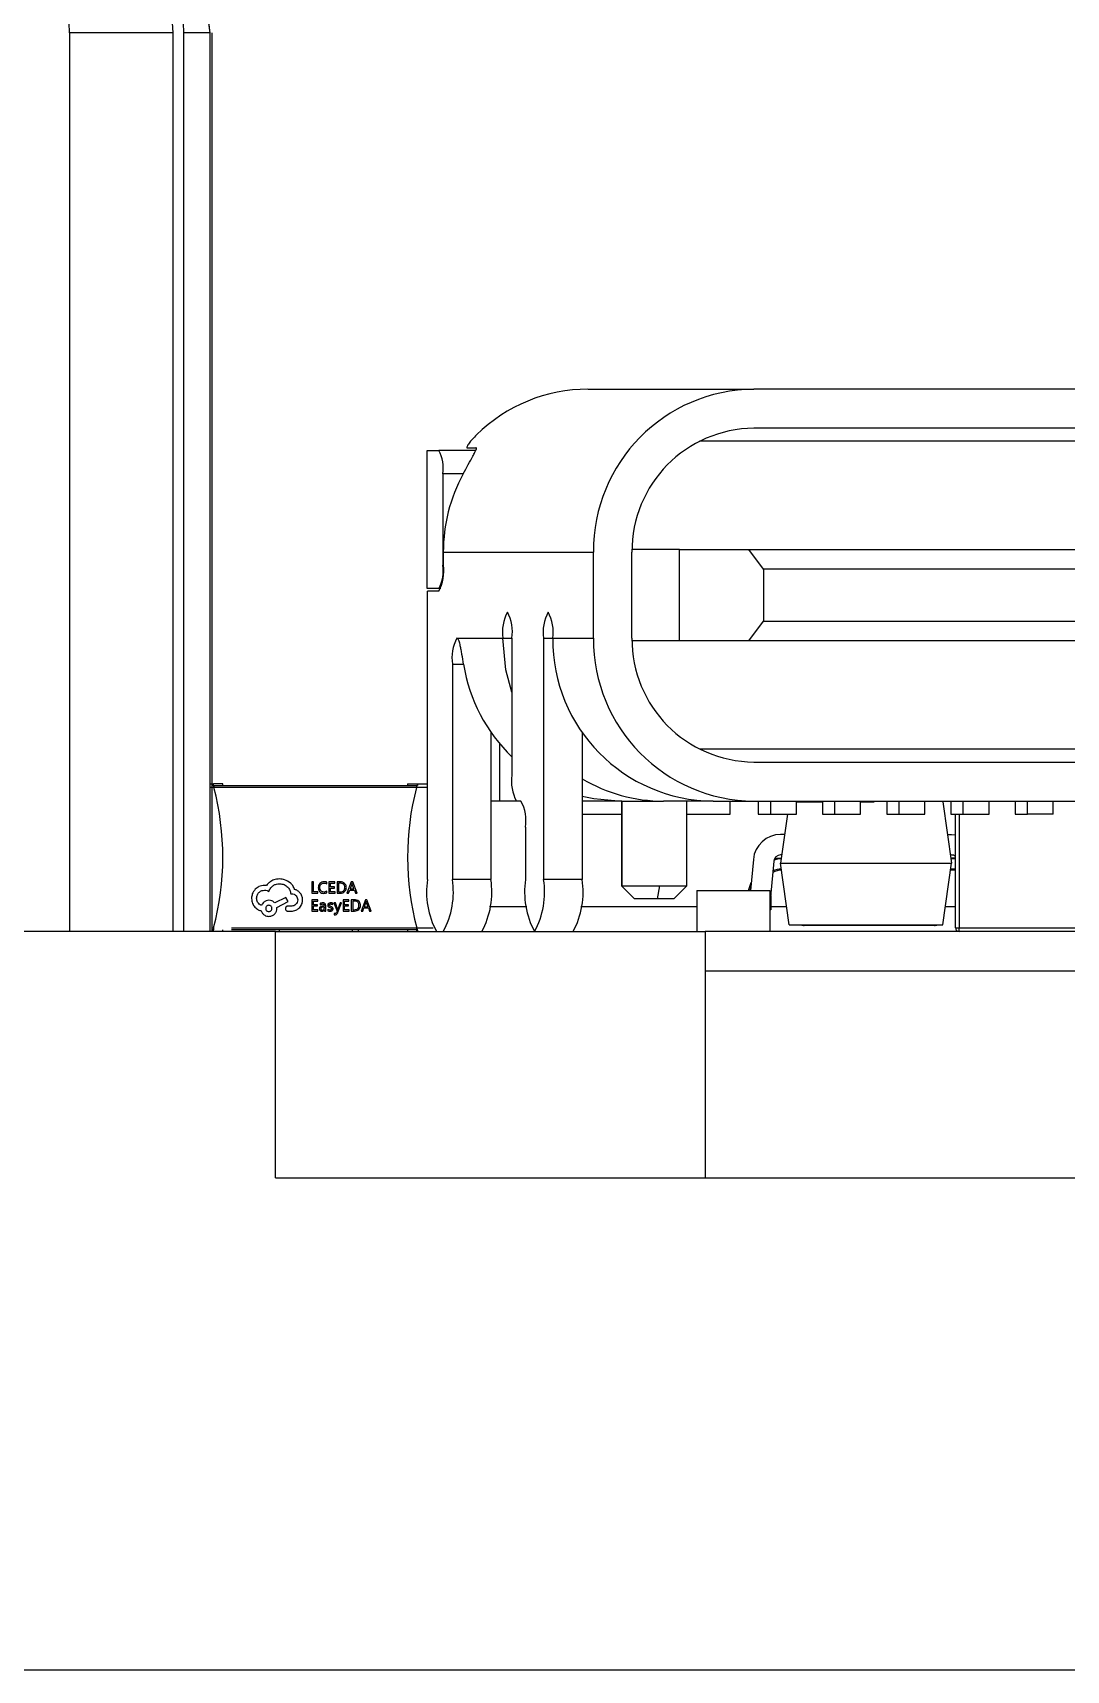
# Model space of a CAD drawing. Header units: millimetres. Extents: x 1258 to 2922, y -135 to 1239.
# Drawn here: x 1958 to 1962.2, y 694.91 to 701.56 of the extents above; entities that cross this region are included whole.
import ezdxf

# ---------------------------------------------------------------- set-up
doc = ezdxf.new("R2010")
doc.units = ezdxf.units.MM
doc.header["$LTSCALE"] = 6

msp = doc.modelspace()

# ---------------------------------------------------------------- linework, layer by layer
at = {"color": 7, "linetype": 'Continuous', "lineweight": 25}
for p, q in [((1958.1491, 701.5573), (1958.1491, 697.9073)), ((1958.5696, 701.5573), (1958.1491, 701.5573)), ((1958.5696, 697.9073), (1958.5696, 701.5573)), ((1958.6132, 697.9073), (1958.6132, 701.5573)), ((1958.72, 701.5573), (1958.6132, 701.5573)), ((1958.72, 697.9073), (1958.72, 701.5573)), ((1958.72, 697.9073), (1958.72, 701.5573)), ((1958.7279, 697.9073), (1958.7279, 701.5573)), ((1960.2544, 700.11), (1960.9283, 700.11)), ((1964.2864, 700.11), (1960.9283, 700.11)), ((1964.2864, 699.9511), (1960.9283, 699.9511)), ((1959.6007, 699.2999), (1959.6007, 699.8611)), ((1959.6007, 699.8611), (1959.6485, 699.8611)), ((1959.7986, 699.8611), (1959.6485, 699.8611)), ((1959.7627, 699.8717), (1959.7995, 699.8717)), ((1963.8423, 699.8982), (1960.7071, 699.8982)), ((1959.6651, 699.7658), (1959.6651, 699.3952)), ((1959.6669, 699.4481), (1960.2765, 699.4481)), ((1959.6669, 699.4481), (1959.6669, 699.3952)), ((1960.2765, 699.0987), (1960.2765, 699.4481)), ((1960.4329, 699.0987), (1960.4329, 699.4481)), ((1960.6264, 699.4587), (1960.4331, 699.4587)), ((1960.6264, 699.0881), (1960.6264, 699.4587)), ((1960.6264, 699.4587), (1960.9078, 699.4587)), ((1960.9667, 699.3793), (1960.9078, 699.4587)), ((1960.9078, 699.4587), (1964.1267, 699.4587)), ((1960.9667, 699.3793), (1960.9667, 699.1675)), ((1964.0954, 699.3793), (1960.9667, 699.3793)), ((1959.6485, 699.2999), (1959.6007, 699.2999)), ((1959.6026, 698.1191), (1959.6026, 699.2893)), ((1959.6485, 699.2893), (1959.6026, 699.2893)), ((1959.6565, 699.2999), (1959.6485, 699.2999)), ((1960.9078, 699.0881), (1960.9667, 699.1675)), ((1960.9667, 699.1675), (1964.0954, 699.1675)), ((1959.7221, 699.0987), (1959.9087, 699.0987)), ((1959.9455, 699.0987), (1959.9455, 698.5427)), ((1960.0742, 699.0987), (1960.0742, 698.1191)), ((1960.111, 699.0987), (1960.2765, 699.0987)), ((1960.6264, 699.0881), (1960.4331, 699.0881)), ((1960.9078, 699.0881), (1960.6264, 699.0881)), ((1964.1267, 699.0881), (1960.9078, 699.0881)), ((1959.7037, 698.9928), (1959.7037, 698.1191)), ((1959.8601, 698.7165), (1959.8601, 698.1191)), ((1960.2307, 698.7165), (1960.2307, 698.1191)), ((1959.8969, 698.4368), (1959.8969, 698.6685)), ((1960.7071, 698.6486), (1963.8423, 698.6486)), ((1960.9283, 698.5956), (1964.2864, 698.5956)), ((1958.72, 698.5073), (1958.7343, 698.5073)), ((1958.7334, 698.4998), (1958.7308, 698.4998)), ((1958.732, 698.5053), (1958.7323, 698.5053)), ((1958.7323, 698.5041), (1958.7323, 698.5053)), ((1958.7715, 698.5073), (1958.7343, 698.5073)), ((1958.7343, 698.4998), (1959.5588, 698.4998)), ((1959.5577, 698.4923), (1958.7354, 698.4923)), ((1958.7715, 698.4998), (1958.7715, 698.5073)), ((1959.5215, 698.5073), (1959.5215, 698.4998)), ((1959.5215, 698.5073), (1959.5588, 698.5073)), ((1959.5588, 698.5073), (1959.6026, 698.5073)), ((1959.5623, 698.4998), (1959.5597, 698.4998)), ((1959.5608, 698.5053), (1959.5611, 698.5053)), ((1959.5608, 698.5041), (1959.5608, 698.5053)), ((1959.8969, 698.4368), (1959.8601, 698.4368)), ((1959.9639, 698.4368), (1959.8969, 698.4368)), ((1959.9823, 698.4368), (1959.9639, 698.4368)), ((1960.3923, 698.4368), (1960.2307, 698.4368)), ((1960.2307, 698.3838), (1960.3906, 698.3838)), ((1960.3906, 698.4368), (1960.3906, 698.0926)), ((1960.3923, 698.4368), (1960.5605, 698.4368)), ((1960.3926, 698.0926), (1960.3926, 698.4368)), ((1960.7628, 698.4368), (1960.5605, 698.4368)), ((1960.6554, 698.0926), (1960.6554, 698.4368)), ((1960.6554, 698.3838), (1960.8321, 698.3838)), ((1960.7628, 698.4368), (1960.9283, 698.4368)), ((1960.8321, 698.3838), (1960.8321, 698.4368)), ((1960.9283, 698.4368), (1964.2864, 698.4368)), ((1960.9458, 698.4368), (1960.9458, 698.3838)), ((1960.9458, 698.3838), (1960.9963, 698.3838)), ((1960.9963, 698.3838), (1960.9963, 698.4368)), ((1960.9963, 698.3838), (1961.1006, 698.3838)), ((1961.0644, 698.3838), (1961.0365, 698.1848)), ((1961.1006, 698.3838), (1961.1006, 698.4368)), ((1961.1006, 698.4346), (1961.2065, 698.4346)), ((1961.1693, 698.4352), (1961.1693, 698.4346)), ((1961.1787, 698.4352), (1961.1787, 698.4346)), ((1961.1888, 698.4352), (1961.1888, 698.4346)), ((1961.2003, 698.4352), (1961.2003, 698.4346)), ((1961.2065, 698.4368), (1961.2065, 698.3838)), ((1961.2065, 698.3838), (1961.257, 698.3838)), ((1961.257, 698.3838), (1961.257, 698.4368)), ((1961.257, 698.3838), (1961.3613, 698.3838)), ((1961.3613, 698.3838), (1961.3613, 698.4368)), ((1961.3613, 698.4346), (1961.4164, 698.4346)), ((1961.4672, 698.4368), (1961.4672, 698.3838)), ((1961.4672, 698.3838), (1961.5178, 698.3838)), ((1961.5178, 698.3838), (1961.5178, 698.4368)), ((1961.5178, 698.3838), (1961.6221, 698.3838)), ((1961.6221, 698.3838), (1961.6221, 698.4368)), ((1961.6952, 698.4346), (1961.7303, 698.1848)), ((1961.7279, 698.4368), (1961.7279, 698.3838)), ((1961.7279, 698.3838), (1961.7785, 698.3838)), ((1961.7466, 697.9223), (1961.7466, 698.3838)), ((1961.7785, 698.3838), (1961.7785, 698.4368)), ((1961.7785, 698.3838), (1961.8828, 698.3838)), ((1961.8828, 698.3838), (1961.8828, 698.4368)), ((1961.9886, 698.4368), (1961.9886, 698.3838)), ((1961.9886, 698.3838), (1962.0392, 698.3838)), ((1962.0392, 698.3838), (1962.0392, 698.4368)), ((1962.1435, 698.3838), (1962.0392, 698.3838)), ((1962.1435, 698.3838), (1962.1435, 698.4368)), ((1960.0007, 698.3309), (1960.0007, 698.1191)), ((1961.0529, 698.3014), (1961.0364, 698.3014)), ((1961.7139, 698.3014), (1961.7304, 698.3014)), ((1961.7304, 698.3014), (1961.7466, 698.3002)), ((1960.9258, 698.2001), (1960.9147, 698.074)), ((1961.0087, 698.1928), (1960.9961, 698.0487)), ((1961.0411, 698.2181), (1961.0364, 698.2181)), ((1961.0716, 697.9351), (1961.0365, 698.1848)), ((1961.0365, 698.1848), (1961.7303, 698.1848)), ((1961.6952, 697.9351), (1961.7303, 698.1848)), ((1961.7256, 698.2181), (1961.7304, 698.2181)), ((1961.7272, 698.2069), (1961.7466, 698.2069)), ((1959.8601, 698.1191), (1959.7037, 698.1191)), ((1960.2307, 698.1191), (1960.0742, 698.1191)), ((1961.7466, 698.1569), (1961.7264, 698.1569)), ((1959.0475, 698.0609), (1959.0501, 698.0609)), ((1959.1332, 698.1088), (1959.1332, 698.0631)), ((1959.1391, 698.1088), (1959.1332, 698.1088)), ((1959.1332, 698.0631), (1959.1573, 698.0631)), ((1959.1391, 698.0683), (1959.1391, 698.1088)), ((1959.1573, 698.0683), (1959.1391, 698.0683)), ((1959.1573, 698.0631), (1959.1573, 698.0683)), ((1959.1934, 698.1016), (1959.1934, 698.1077)), ((1959.1934, 698.065), (1959.1934, 698.0706)), ((1959.2026, 698.1088), (1959.2026, 698.0631)), ((1959.2262, 698.1088), (1959.2026, 698.1088)), ((1959.2026, 698.0631), (1959.2272, 698.0631)), ((1959.2085, 698.1036), (1959.2262, 698.1036)), ((1959.2085, 698.0889), (1959.2085, 698.1036)), ((1959.2249, 698.0889), (1959.2085, 698.0889)), ((1959.2085, 698.0683), (1959.2085, 698.0837)), ((1959.2085, 698.0837), (1959.2249, 698.0837)), ((1959.2272, 698.0683), (1959.2085, 698.0683)), ((1959.2249, 698.0837), (1959.2249, 698.0889)), ((1959.2262, 698.1036), (1959.2262, 698.1088)), ((1959.2272, 698.0631), (1959.2272, 698.0683)), ((1959.2489, 698.1088), (1959.2358, 698.1088)), ((1959.2358, 698.1088), (1959.2358, 698.0631)), ((1959.2358, 698.0631), (1959.2484, 698.0631)), ((1959.2417, 698.1036), (1959.2417, 698.0683)), ((1959.2487, 698.1036), (1959.2417, 698.1036)), ((1959.2417, 698.0683), (1959.2484, 698.0683)), ((1959.2931, 698.1088), (1959.2756, 698.0631)), ((1959.2756, 698.0631), (1959.2822, 698.0631)), ((1959.2822, 698.0631), (1959.2866, 698.0756)), ((1959.2866, 698.0756), (1959.3056, 698.0756)), ((1959.2953, 698.0998), (1959.2884, 698.0808)), ((1959.2884, 698.0808), (1959.3038, 698.0808)), ((1959.2994, 698.1088), (1959.2931, 698.1088)), ((1959.2962, 698.103), (1959.296, 698.103)), ((1959.3038, 698.0808), (1959.2969, 698.0998)), ((1959.3168, 698.0631), (1959.2994, 698.1088)), ((1959.3056, 698.0756), (1959.3103, 698.0631)), ((1959.3103, 698.0631), (1959.3168, 698.0631)), ((1960.3906, 698.0926), (1960.4436, 698.0397)), ((1960.3906, 698.0926), (1960.3926, 698.0926)), ((1960.3926, 698.0926), (1960.546, 698.0926)), ((1960.5368, 698.0397), (1960.546, 698.0926)), ((1960.546, 698.0926), (1960.6554, 698.0926)), ((1960.6024, 698.0397), (1960.6554, 698.0926)), ((1960.6966, 698.074), (1960.6966, 697.9073)), ((1960.6966, 698.074), (1960.9928, 698.074)), ((1960.9057, 698.074), (1960.9176, 698.1068)), ((1960.9928, 698.074), (1960.9928, 697.9073)), ((1960.9966, 698.0534), (1960.9928, 698.0534)), ((1959.0267, 698.046), (1958.9831, 698.0232)), ((1958.9912, 698.0046), (1959.0368, 698.0287)), ((1958.9912, 698.0014), (1958.9912, 698.0046)), ((1959.0368, 698.0287), (1959.0267, 698.046)), ((1959.0348, 697.9903), (1959.054, 697.9903)), ((1959.0521, 698.0102), (1959.0374, 698.0102)), ((1959.1332, 698.0362), (1959.1332, 697.9905)), ((1959.1567, 698.0362), (1959.1332, 698.0362)), ((1959.1332, 697.9905), (1959.1578, 697.9905)), ((1959.1391, 698.031), (1959.1567, 698.031)), ((1959.1391, 698.0163), (1959.1391, 698.031)), ((1959.1554, 698.0163), (1959.1391, 698.0163)), ((1959.1391, 698.0111), (1959.1554, 698.0111)), ((1959.1391, 697.9957), (1959.1391, 698.0111)), ((1959.1578, 697.9957), (1959.1391, 697.9957)), ((1959.1554, 698.0111), (1959.1554, 698.0163)), ((1959.1567, 698.031), (1959.1567, 698.0362)), ((1959.1578, 697.9905), (1959.1578, 697.9957)), ((1959.1664, 698.0209), (1959.1664, 698.0153)), ((1959.1838, 698.0113), (1959.1741, 698.0099)), ((1959.1838, 698.0069), (1959.1761, 698.0059)), ((1959.1836, 697.9955), (1959.1838, 697.9955)), ((1959.1838, 698.0038), (1959.1838, 698.0069)), ((1959.1838, 697.9955), (1959.1838, 697.9905)), ((1959.1838, 697.9905), (1959.1895, 697.9905)), ((1959.1895, 697.9905), (1959.1895, 698.0115)), ((1959.1973, 697.9976), (1959.1973, 697.9916)), ((1959.2178, 698.0169), (1959.2178, 698.0225)), ((1959.2223, 698.0232), (1959.2352, 697.9906)), ((1959.2287, 698.0232), (1959.2223, 698.0232)), ((1959.2373, 697.9986), (1959.2287, 698.0232)), ((1959.2352, 697.9906), (1959.2326, 697.9846)), ((1959.238, 697.9959), (1959.2373, 697.9986)), ((1959.2381, 697.9959), (1959.238, 697.9959)), ((1959.2478, 698.0232), (1959.2388, 697.9986)), ((1959.2389, 697.9856), (1959.2537, 698.0232)), ((1959.2537, 698.0232), (1959.2478, 698.0232)), ((1959.2599, 698.0362), (1959.2599, 697.9905)), ((1959.2835, 698.0362), (1959.2599, 698.0362)), ((1959.2599, 697.9905), (1959.2845, 697.9905)), ((1959.2658, 698.031), (1959.2835, 698.031)), ((1959.2658, 698.0163), (1959.2658, 698.031)), ((1959.2822, 698.0163), (1959.2658, 698.0163)), ((1959.2658, 697.9957), (1959.2658, 698.0111)), ((1959.2658, 698.0111), (1959.2822, 698.0111)), ((1959.2845, 697.9957), (1959.2658, 697.9957)), ((1959.2822, 698.0111), (1959.2822, 698.0163)), ((1959.2835, 698.031), (1959.2835, 698.0362)), ((1959.2845, 697.9905), (1959.2845, 697.9957)), ((1959.2931, 698.0362), (1959.2931, 697.9905)), ((1959.3062, 698.0362), (1959.2931, 698.0362)), ((1959.2931, 697.9905), (1959.3057, 697.9905)), ((1959.306, 698.031), (1959.299, 698.031)), ((1959.299, 698.031), (1959.299, 697.9957)), ((1959.299, 697.9957), (1959.3057, 697.9957)), ((1959.3504, 698.0362), (1959.3329, 697.9905)), ((1959.3329, 697.9905), (1959.3395, 697.9905)), ((1959.3395, 697.9905), (1959.3439, 698.003)), ((1959.3439, 698.003), (1959.3629, 698.003)), ((1959.3526, 698.0272), (1959.3457, 698.0082)), ((1959.3457, 698.0082), (1959.3611, 698.0082)), ((1959.3567, 698.0362), (1959.3504, 698.0362)), ((1959.3535, 698.0304), (1959.3533, 698.0304)), ((1959.3611, 698.0082), (1959.3542, 698.0272)), ((1959.3741, 697.9905), (1959.3567, 698.0362)), ((1959.3629, 698.003), (1959.3676, 697.9905)), ((1959.3676, 697.9905), (1959.3741, 697.9905)), ((1960.0062, 698.0073), (1959.8546, 698.0073)), ((1960.6966, 698.0073), (1960.2251, 698.0073)), ((1960.5368, 698.0397), (1960.4436, 698.0397)), ((1960.6024, 698.0397), (1960.5368, 698.0397)), ((1960.9966, 698.0485), (1960.9928, 698.0485)), ((1960.9966, 698.0433), (1960.9928, 698.0433)), ((1960.9966, 698.0373), (1960.9928, 698.0373)), ((1960.9966, 698.023), (1960.9928, 698.023)), ((1960.9966, 698.0094), (1960.9928, 698.0094)), ((1960.9966, 698.0034), (1960.9928, 698.0034)), ((1960.9966, 697.9949), (1960.9928, 697.9949)), ((1961.0614, 698.0073), (1960.9966, 698.0073)), ((1961.7466, 698.0073), (1961.7053, 698.0073)), ((1958.7334, 697.9093), (1958.7334, 697.9191)), ((1959.2235, 697.9807), (1959.2235, 697.9756)), ((1959.5597, 697.9093), (1959.5597, 697.9191)), ((1961.0716, 697.9351), (1961.6952, 697.9351)), ((1961.6611, 697.9319), (1961.132, 697.9319)), ((1961.7466, 697.9223), (1961.7616, 697.9223)), ((1961.7616, 697.9073), (1961.7616, 697.9223)), ((1961.7616, 697.9223), (1962.3316, 697.9223)), ((1958.9856, 697.9073), (1938.4108, 697.9073)), ((1958.7334, 697.9093), (1958.7308, 697.9093)), ((1958.7715, 697.9073), (1958.7715, 697.9148)), ((1959.5577, 697.9148), (1958.8071, 697.9148)), ((1958.9856, 696.9073), (1958.9856, 697.9073)), ((1958.9856, 697.9073), (1960.7308, 697.9073)), ((1959.0003, 697.9148), (1959.0003, 697.9073)), ((1959.2965, 697.9148), (1959.2965, 697.9073)), ((1959.3215, 697.9148), (1959.3215, 697.9073)), ((1959.5215, 697.9148), (1959.5215, 697.9073)), ((1959.5623, 697.9093), (1959.5597, 697.9093)), ((1959.5608, 697.9148), (1959.5611, 697.9148)), ((1965.7497, 697.9073), (1960.7308, 697.9073)), ((1960.7308, 697.9073), (1960.7308, 696.9073)), ((1965.7497, 697.746), (1960.7308, 697.746)), ((1958.9856, 696.9073), (1970.8906, 696.9073)), ((1976.8813, 694.9073), (1938.4108, 694.9073))]:
    msp.add_line(p, q, dxfattribs=at)
at = {"color": 8, "linetype": 'Continuous', "lineweight": 25}
for p, q in [((1959.7469, 699.7658), (1959.6651, 699.7658)), ((1959.6669, 699.3952), (1959.6651, 699.3952)), ((1959.9087, 699.0987), (1959.9455, 699.0987)), ((1960.0742, 699.0987), (1960.111, 699.0987)), ((1959.7037, 698.9928), (1959.7489, 698.9928)), ((1958.7354, 698.4923), (1958.72, 698.4923)), ((1959.6026, 698.4923), (1959.5577, 698.4923)), ((1961.7616, 698.3838), (1961.7616, 697.9223)), ((1961.7466, 698.2019), (1961.7279, 698.2019)), ((1961.7271, 698.1619), (1961.7466, 698.1619)), ((1960.9159, 698.0876), (1960.911, 698.074)), ((1958.8062, 697.9223), (1959.5588, 697.9223)), ((1959.5588, 697.9223), (1959.6257, 697.9223)), ((1961.132, 697.9319), (1961.132, 697.9351)), ((1961.6611, 697.9351), (1961.6611, 697.9319))]:
    msp.add_line(p, q, dxfattribs=at)
at = {"color": 7, "linetype": 'Continuous', "lineweight": 25, "flags": 128}
for points in [[(1959.9455, 698.8795), (1959.9213, 698.9695), (1959.9087, 699.0987)], [(1960.2307, 698.4575), (1960.278, 698.447), (1960.3923, 698.4368)], [(1961.0118, 698.2033), (1961.0226, 698.2055), (1961.0416, 698.2069)]]:
    msp.add_lwpolyline(points, dxfattribs=at)
at = {"color": 8, "linetype": 'Continuous', "lineweight": 25, "flags": 128}
msp.add_lwpolyline([(1961.0389, 698.2019), (1961.0233, 698.2005), (1961.0096, 698.1976)], dxfattribs=at)
at = {"color": 7, "linetype": 'Continuous', "lineweight": 25}
for centre, radius, start, end in [((1957.7498, 701.5581), 0.3992, 359.89099, 89.89057), ((1958.1704, 701.5581), 0.3992, 359.89099, 89.89057), ((1958.214, 701.5581), 0.3992, 359.89099, 89.89057), ((1960.2552, 699.4633), 0.6467, 90.07261, 134.48497), ((1960.9334, 699.4531), 0.6569, 90.44191, 180.43519), ((1960.9322, 699.4519), 0.4992, 90.44191, 180.43519), ((1959.5155, 699.7889), 0.1514, 351.22054, 28.48161), ((1960.3368, 699.4483), 0.6699, 151.71248, 180.02033), ((1959.5155, 699.3721), 0.1514, 331.51839, 8.77946), ((1959.5007, 699.3695), 0.1682, 331.51839, 8.77946), ((1960.075, 699.1243), 0.1682, 151.51839, 188.77946), ((1959.7793, 699.1243), 0.1682, 351.22054, 28.48161), ((1960.2405, 699.1243), 0.1682, 151.51839, 188.77946), ((1959.9448, 699.1243), 0.1682, 351.22054, 28.48161), ((1959.8699, 699.0184), 0.1682, 151.51839, 188.77946), ((1960.7679, 699.0937), 0.6569, 179.56481, 269.55809), ((1960.9334, 699.0937), 0.6569, 179.56481, 269.55809), ((1960.9322, 699.0949), 0.4992, 179.56481, 269.55809), ((1960.4055, 699.0967), 0.6648, 188.99654, 226.2172), ((1960.1118, 698.517), 0.1682, 171.22054, 208.48161), ((1960.5609, 699.0812), 0.6444, 239.17824, 269.97124), ((1957.6465, 698.2095), 1.125, 345.21209, 14.56185), ((1960.6466, 698.2095), 1.125, 165.43815, 194.78791), ((1959.8344, 698.3566), 0.1682, 351.22054, 28.48161), ((1961.0364, 698.1904), 0.111, 90, 175), ((1961.0364, 698.1904), 0.0278, 90, 175), ((1961.7304, 698.1904), 0.0278, 54.38362, 90), ((1959.9351, 698.0677), 0.3364, 171.22054, 208.48161), ((1959.3712, 698.0677), 0.3364, 331.51839, 8.77946), ((1959.5276, 698.0677), 0.3364, 331.51839, 8.77946), ((1960.3332, 698.0677), 0.3364, 171.22054, 208.48161), ((1959.7417, 698.0677), 0.3364, 331.51839, 8.77946), ((1959.8982, 698.0677), 0.3364, 331.51839, 8.77946), ((1961.0416, 698.0819), 0.075, 90, 119.42277), ((1961.132, 697.9569), 0.025, 240.92605, 270), ((1961.6611, 697.9569), 0.025, 270, 299.07395), ((1961.7616, 697.9223), 0.015, 180, 270)]:
    msp.add_arc(centre, radius, start, end, dxfattribs=at)
at = {"color": 8, "linetype": 'Continuous', "lineweight": 25}
msp.add_arc((1961.0416, 698.0819), 0.08, 91.34646, 117.00302, dxfattribs=at)
at = {"color": 7, "linetype": 'Continuous', "lineweight": 25}
msp.add_open_spline([(1958.72, 701.5573), (1958.714, 701.6097), (1958.702, 701.7146), (1958.6098, 701.8468), (1958.4781, 701.9393), (1958.3737, 701.9513), (1958.3215, 701.9573)], degree=3, dxfattribs=at)
for points, knots in [([(1958.72, 701.5573), (1958.7146, 701.6076), (1958.7064, 701.685), (1958.6568, 701.7782), (1958.6053, 701.8422), (1958.5415, 701.8939), (1958.4487, 701.9437), (1958.3716, 701.952), (1958.3215, 701.9573)], [0, 0, 0, 0, 0.2394568, 0.3683607, 0.5, 0.6316393, 0.7605432, 1, 1, 1, 1]), ([(1959.802, 699.9246), (1959.7961, 699.9186), (1959.7847, 699.907), (1959.7731, 699.8927), (1959.7664, 699.883), (1959.763, 699.877), (1959.7613, 699.8726), (1959.7623, 699.872), (1959.7627, 699.8717)], [0, 0, 0, 0, 0.25989, 0.498674, 0.626277, 0.750737, 0.877849, 1, 1, 1, 1]), ([(1959.7469, 699.7658), (1959.7542, 699.779), (1959.7686, 699.8054), (1959.7853, 699.8346), (1959.7955, 699.8536), (1959.8002, 699.8643), (1959.802, 699.8706), (1959.8003, 699.8713), (1959.7995, 699.8717)], [0, 0, 0, 0, 0.2495737, 0.4978076, 0.643298, 0.7743685, 0.8925668, 1, 1, 1, 1]), ([(1959.7489, 698.9928), (1959.7468, 699.0062), (1959.7435, 699.0266), (1959.7392, 699.0512), (1959.7353, 699.0706), (1959.7314, 699.086), (1959.7267, 699.0966), (1959.7237, 699.0979), (1959.7221, 699.0987)], [0, 0, 0, 0, 0.242578, 0.369339, 0.49954, 0.690475, 0.830514, 1, 1, 1, 1]), ([(1958.7321, 698.5048), (1958.7318, 698.5041), (1958.7313, 698.5026), (1958.7309, 698.5007), (1958.7308, 698.4998)], [0, 0, 0, 0, 0.559859, 1, 1, 1, 1]), ([(1958.732, 698.5053), (1958.732, 698.5052), (1958.732, 698.5051), (1958.7321, 698.5049), (1958.7321, 698.5048)], [0, 0, 0, 0, 0.56, 1, 1, 1, 1]), ([(1958.7323, 698.5041), (1958.7322, 698.5042), (1958.7322, 698.5045), (1958.7321, 698.5047), (1958.7321, 698.5048)], [0, 0, 0, 0, 0.560011, 1, 1, 1, 1]), ([(1958.7343, 698.5073), (1958.7339, 698.5072), (1958.7332, 698.507), (1958.7326, 698.5058), (1958.7323, 698.5053)], [0, 0, 0, 0, 0.560034, 1, 1, 1, 1]), ([(1958.7334, 698.4998), (1958.7338, 698.4985), (1958.7344, 698.4961), (1958.7351, 698.4935), (1958.7354, 698.4923)], [0, 0, 0, 0, 0.558486, 1, 1, 1, 1]), ([(1958.7336, 698.4993), (1958.7337, 698.4995), (1958.7339, 698.4998), (1958.7342, 698.4998), (1958.7343, 698.4998)], [0, 0, 0, 0, 0.560105, 1, 1, 1, 1]), ([(1959.5597, 698.4998), (1959.5593, 698.4985), (1959.5587, 698.4961), (1959.558, 698.4935), (1959.5577, 698.4923)], [0, 0, 0, 0, 0.559694, 1, 1, 1, 1]), ([(1959.5588, 698.5073), (1959.5592, 698.5072), (1959.5599, 698.507), (1959.5605, 698.5058), (1959.5608, 698.5053)], [0, 0, 0, 0, 0.560034, 1, 1, 1, 1]), ([(1959.5588, 698.4998), (1959.5589, 698.4998), (1959.5592, 698.4997), (1959.5594, 698.4994), (1959.5595, 698.4993)], [0, 0, 0, 0, 0.559806, 1, 1, 1, 1]), ([(1959.561, 698.5048), (1959.561, 698.5047), (1959.5609, 698.5045), (1959.5608, 698.5042), (1959.5608, 698.5041)], [0, 0, 0, 0, 0.559989, 1, 1, 1, 1]), ([(1959.5611, 698.5053), (1959.5611, 698.5052), (1959.5611, 698.5051), (1959.561, 698.5049), (1959.561, 698.5048)], [0, 0, 0, 0, 0.56, 1, 1, 1, 1]), ([(1959.561, 698.5048), (1959.5613, 698.5041), (1959.5618, 698.5026), (1959.5622, 698.5007), (1959.5623, 698.4998)], [0, 0, 0, 0, 0.559859, 1, 1, 1, 1]), ([(1959.0017, 698.1211), (1958.9938, 698.1204), (1958.9798, 698.1191), (1958.9678, 698.1117), (1958.9626, 698.1084)], [0, 0, 0, 0, 0.56138, 1, 1, 1, 1]), ([(1959.0459, 698.1042), (1959.0384, 698.1095), (1959.0251, 698.1191), (1959.0088, 698.1205), (1959.0017, 698.1211)], [0, 0, 0, 0, 0.560447, 1, 1, 1, 1]), ([(1958.9034, 698.0791), (1958.8986, 698.073), (1958.8899, 698.062), (1958.8887, 698.0482), (1958.8881, 698.0421)], [0, 0, 0, 0, 0.557202, 1, 1, 1, 1]), ([(1958.9408, 698.0948), (1958.933, 698.0939), (1958.9189, 698.0922), (1958.9082, 698.0832), (1958.9034, 698.0791)], [0, 0, 0, 0, 0.556227, 1, 1, 1, 1]), ([(1958.9086, 698.0427), (1958.9092, 698.0475), (1958.9105, 698.0571), (1958.9192, 698.0676), (1958.9298, 698.0741), (1958.9373, 698.0749), (1958.9411, 698.0752)], [0, 0, 0, 0, 0.283316, 0.558049, 0.775434, 1, 1, 1, 1]), ([(1958.9483, 698.0941), (1958.9469, 698.0943), (1958.9444, 698.0946), (1958.9419, 698.0947), (1958.9408, 698.0948)], [0, 0, 0, 0, 0.5600984, 1, 1, 1, 1]), ([(1958.9411, 698.0752), (1958.9446, 698.0749), (1958.9507, 698.0744), (1958.9561, 698.0716), (1958.9584, 698.0704)], [0, 0, 0, 0, 0.569438, 1, 1, 1, 1]), ([(1958.9626, 698.1084), (1958.9597, 698.1061), (1958.9544, 698.1018), (1958.9502, 698.0965), (1958.9483, 698.0941)], [0, 0, 0, 0, 0.55532, 1, 1, 1, 1]), ([(1958.9584, 698.0704), (1958.9606, 698.0752), (1958.965, 698.0849), (1958.9764, 698.0947), (1958.989, 698.1006), (1958.9976, 698.1013), (1959.002, 698.1016)], [0, 0, 0, 0, 0.277461, 0.551779, 0.771142, 1, 1, 1, 1]), ([(1959.002, 698.1016), (1959.0083, 698.1008), (1959.0208, 698.0993), (1959.0351, 698.0886), (1959.0445, 698.0754), (1959.0465, 698.0658), (1959.0475, 698.0609)], [0, 0, 0, 0, 0.284476, 0.560431, 0.77786, 1, 1, 1, 1]), ([(1959.0635, 698.0785), (1959.061, 698.0838), (1959.0566, 698.0934), (1959.0492, 698.1009), (1959.0459, 698.1042)], [0, 0, 0, 0, 0.5568971, 1, 1, 1, 1]), ([(1959.0501, 698.0609), (1959.0539, 698.0604), (1959.0613, 698.0595), (1959.0696, 698.0527), (1959.0746, 698.0444), (1959.0752, 698.0385), (1959.0755, 698.0356)], [0, 0, 0, 0, 0.283534, 0.557975, 0.775205, 1, 1, 1, 1]), ([(1959.0957, 698.0359), (1959.095, 698.0412), (1959.0937, 698.0518), (1959.0854, 698.0645), (1959.0752, 698.0737), (1959.0674, 698.0769), (1959.0635, 698.0785)], [0, 0, 0, 0, 0.281479, 0.558611, 0.777607, 1, 1, 1, 1]), ([(1959.1658, 698.1029), (1959.1636, 698.1), (1959.1597, 698.0947), (1959.1593, 698.0881), (1959.1592, 698.0851)], [0, 0, 0, 0, 0.535916, 1, 1, 1, 1]), ([(1959.1592, 698.0851), (1959.1594, 698.0815), (1959.1598, 698.0754), (1959.1635, 698.0706), (1959.165, 698.0686)], [0, 0, 0, 0, 0.582615, 1, 1, 1, 1]), ([(1959.165, 698.0686), (1959.1675, 698.0666), (1959.1721, 698.0628), (1959.178, 698.0625), (1959.1808, 698.0623)], [0, 0, 0, 0, 0.538195, 1, 1, 1, 1]), ([(1959.1654, 698.0854), (1959.1656, 698.0884), (1959.1659, 698.0935), (1959.1689, 698.0975), (1959.1702, 698.0992)], [0, 0, 0, 0, 0.585906, 1, 1, 1, 1]), ([(1959.1699, 698.0724), (1959.1684, 698.0745), (1959.1657, 698.0784), (1959.1655, 698.0832), (1959.1654, 698.0854)], [0, 0, 0, 0, 0.528199, 1, 1, 1, 1]), ([(1959.1826, 698.1096), (1959.179, 698.1093), (1959.1727, 698.1087), (1959.1678, 698.1046), (1959.1658, 698.1029)], [0, 0, 0, 0, 0.568137, 1, 1, 1, 1]), ([(1959.1816, 698.0676), (1959.1791, 698.0678), (1959.1746, 698.0682), (1959.1713, 698.0711), (1959.1699, 698.0724)], [0, 0, 0, 0, 0.571087, 1, 1, 1, 1]), ([(1959.1702, 698.0992), (1959.1722, 698.1008), (1959.1758, 698.1038), (1959.1805, 698.1041), (1959.1826, 698.1043)], [0, 0, 0, 0, 0.545172, 1, 1, 1, 1]), ([(1959.1808, 698.0623), (1959.1834, 698.0624), (1959.1878, 698.0626), (1959.1918, 698.0643), (1959.1934, 698.065)], [0, 0, 0, 0, 0.5958342, 1, 1, 1, 1]), ([(1959.1934, 698.0706), (1959.1914, 698.0697), (1959.1877, 698.0678), (1959.1835, 698.0677), (1959.1816, 698.0676)], [0, 0, 0, 0, 0.5401057, 1, 1, 1, 1]), ([(1959.1934, 698.1077), (1959.1916, 698.1083), (1959.1881, 698.1095), (1959.1844, 698.1096), (1959.1826, 698.1096)], [0, 0, 0, 0, 0.516592, 1, 1, 1, 1]), ([(1959.1826, 698.1043), (1959.1848, 698.1041), (1959.1885, 698.1039), (1959.1919, 698.1023), (1959.1934, 698.1016)], [0, 0, 0, 0, 0.564823, 1, 1, 1, 1]), ([(1959.2484, 698.0683), (1959.2514, 698.0685), (1959.2564, 698.0688), (1959.2604, 698.0718), (1959.262, 698.0731)], [0, 0, 0, 0, 0.591294, 1, 1, 1, 1]), ([(1959.2484, 698.0631), (1959.2522, 698.0634), (1959.2588, 698.0639), (1959.264, 698.0678), (1959.2662, 698.0695)], [0, 0, 0, 0, 0.577296, 1, 1, 1, 1]), ([(1959.2619, 698.0993), (1959.2597, 698.1007), (1959.2557, 698.1033), (1959.2509, 698.1035), (1959.2487, 698.1036)], [0, 0, 0, 0, 0.529515, 1, 1, 1, 1]), ([(1959.2662, 698.1028), (1959.2634, 698.1047), (1959.2581, 698.1083), (1959.2518, 698.1087), (1959.2489, 698.1088)], [0, 0, 0, 0, 0.541032, 1, 1, 1, 1]), ([(1959.2669, 698.0864), (1959.2668, 698.0879), (1959.2667, 698.0907), (1959.2654, 698.0954), (1959.2632, 698.0978), (1959.2619, 698.0993)], [0, 0, 0, 0, 0.3149752, 0.5946942, 1, 1, 1, 1]), ([(1959.262, 698.0731), (1959.2628, 698.074), (1959.2645, 698.0759), (1959.2665, 698.0805), (1959.2667, 698.0841), (1959.2669, 698.0864)], [0, 0, 0, 0, 0.25995, 0.527871, 1, 1, 1, 1]), ([(1959.2731, 698.0865), (1959.273, 698.0883), (1959.2728, 698.0918), (1959.2709, 698.0977), (1959.268, 698.1009), (1959.2662, 698.1028)], [0, 0, 0, 0, 0.297635, 0.573106, 1, 1, 1, 1]), ([(1959.2662, 698.0695), (1959.2684, 698.0722), (1959.2725, 698.0772), (1959.2729, 698.0836), (1959.2731, 698.0865)], [0, 0, 0, 0, 0.540507, 1, 1, 1, 1]), ([(1959.296, 698.103), (1959.2959, 698.1023), (1959.2957, 698.1012), (1959.2954, 698.1002), (1959.2953, 698.0998)], [0, 0, 0, 0, 0.62739, 1, 1, 1, 1]), ([(1959.2969, 698.0998), (1959.2967, 698.1003), (1959.2964, 698.1013), (1959.2963, 698.1024), (1959.2962, 698.103)], [0, 0, 0, 0, 0.461299, 1, 1, 1, 1]), ([(1960.9966, 698.0534), (1960.9966, 698.0531), (1960.9966, 698.0526), (1960.9966, 698.0498), (1960.9966, 698.0485)], [0, 0, 0, 0, 0.56138, 1, 1, 1, 1]), ([(1958.8881, 698.0421), (1958.8889, 698.0347), (1958.8903, 698.0216), (1958.8983, 698.0112), (1958.9018, 698.0066)], [0, 0, 0, 0, 0.557939, 1, 1, 1, 1]), ([(1958.9018, 698.0066), (1958.906, 698.0026), (1958.9136, 697.9956), (1958.9235, 697.9924), (1958.9278, 697.991)], [0, 0, 0, 0, 0.560871, 1, 1, 1, 1]), ([(1958.9281, 698.0128), (1958.9251, 698.0145), (1958.919, 698.018), (1958.9129, 698.0258), (1958.9093, 698.0342), (1958.9088, 698.0398), (1958.9086, 698.0427)], [0, 0, 0, 0, 0.276785, 0.552833, 0.772739, 1, 1, 1, 1]), ([(1958.9278, 697.991), (1958.9293, 697.9875), (1958.9324, 697.9806), (1958.9406, 697.9737), (1958.9496, 697.9696), (1958.9556, 697.9691), (1958.9587, 697.9689)], [0, 0, 0, 0, 0.277909, 0.553175, 0.772919, 1, 1, 1, 1]), ([(1958.9587, 698.0343), (1958.9549, 698.0339), (1958.9474, 698.0331), (1958.9384, 698.0275), (1958.9318, 698.0207), (1958.9293, 698.0154), (1958.9281, 698.0128)], [0, 0, 0, 0, 0.28669, 0.564822, 0.782131, 1, 1, 1, 1]), ([(1958.9584, 698.0138), (1958.9567, 698.0136), (1958.9534, 698.0132), (1958.9493, 698.0103), (1958.9464, 698.0061), (1958.9453, 698.0011), (1958.9464, 697.996), (1958.9493, 697.9918), (1958.9534, 697.989), (1958.9567, 697.9886), (1958.9584, 697.9884)], [0, 0, 0, 0, 0.125297, 0.247808, 0.371076, 0.5, 0.628924, 0.752192, 0.874703, 1, 1, 1, 1]), ([(1958.9584, 697.9884), (1958.9601, 697.9886), (1958.9635, 697.989), (1958.9676, 697.992), (1958.9704, 697.9961), (1958.9714, 698.0011), (1958.9704, 698.0061), (1958.9675, 698.0103), (1958.9633, 698.0132), (1958.96, 698.0136), (1958.9584, 698.0138)], [0, 0, 0, 0, 0.128923, 0.252192, 0.374703, 0.5, 0.628924, 0.752192, 0.874703, 1, 1, 1, 1]), ([(1958.9831, 698.0232), (1958.9793, 698.0266), (1958.9722, 698.0329), (1958.9629, 698.0338), (1958.9587, 698.0343)], [0, 0, 0, 0, 0.54889, 1, 1, 1, 1]), ([(1958.9587, 697.9689), (1958.9635, 697.9695), (1958.9731, 697.9707), (1958.9836, 697.9794), (1958.9901, 697.99), (1958.9909, 697.9976), (1958.9912, 698.0014)], [0, 0, 0, 0, 0.283316, 0.558049, 0.775434, 1, 1, 1, 1]), ([(1959.0355, 698.0105), (1959.034, 698.0103), (1959.031, 698.0099), (1959.0278, 698.0072), (1959.0258, 698.0039), (1959.0255, 698.0016), (1959.0254, 698.0004)], [0, 0, 0, 0, 0.283042, 0.558142, 0.775723, 1, 1, 1, 1]), ([(1959.0254, 698.0004), (1959.0256, 697.999), (1959.026, 697.9962), (1959.0285, 697.993), (1959.0315, 697.9909), (1959.0337, 697.9905), (1959.0348, 697.9903)], [0, 0, 0, 0, 0.281447, 0.55884, 0.777519, 1, 1, 1, 1]), ([(1959.0374, 698.0102), (1959.0371, 698.0102), (1959.0364, 698.0104), (1959.0358, 698.0105), (1959.0355, 698.0105)], [0, 0, 0, 0, 0.560796, 1, 1, 1, 1]), ([(1959.0755, 698.0356), (1959.0751, 698.0319), (1959.0742, 698.0249), (1959.0681, 698.0168), (1959.0605, 698.0116), (1959.0549, 698.0107), (1959.0521, 698.0102)], [0, 0, 0, 0, 0.283961, 0.558121, 0.774973, 1, 1, 1, 1]), ([(1959.054, 697.9903), (1959.0603, 697.9916), (1959.0716, 697.9938), (1959.0799, 698.0015), (1959.0836, 698.005)], [0, 0, 0, 0, 0.557617, 1, 1, 1, 1]), ([(1959.0836, 698.005), (1959.0875, 698.0102), (1959.0943, 698.0194), (1959.0953, 698.0309), (1959.0957, 698.0359)], [0, 0, 0, 0, 0.560121, 1, 1, 1, 1]), ([(1959.1741, 698.0099), (1959.1729, 698.0097), (1959.1706, 698.0093), (1959.1675, 698.0079), (1959.1651, 698.0058), (1959.1635, 698.0028), (1959.1633, 698.0005), (1959.1633, 697.9992)], [0, 0, 0, 0, 0.223087, 0.413842, 0.584193, 0.78082, 1, 1, 1, 1]), ([(1959.1633, 697.9992), (1959.1634, 697.9977), (1959.1636, 697.9951), (1959.1653, 697.9931), (1959.1661, 697.9923)], [0, 0, 0, 0, 0.577345, 1, 1, 1, 1]), ([(1959.1661, 697.9923), (1959.1673, 697.9915), (1959.1696, 697.9899), (1959.1723, 697.9898), (1959.1736, 697.9897)], [0, 0, 0, 0, 0.527593, 1, 1, 1, 1]), ([(1959.1777, 698.0239), (1959.1754, 698.0238), (1959.1714, 698.0235), (1959.1679, 698.0217), (1959.1664, 698.0209)], [0, 0, 0, 0, 0.5728282, 1, 1, 1, 1]), ([(1959.1664, 698.0153), (1959.1683, 698.0166), (1959.1715, 698.0188), (1959.1755, 698.0191), (1959.1772, 698.0193)], [0, 0, 0, 0, 0.566346, 1, 1, 1, 1]), ([(1959.1706, 698.0038), (1959.1703, 698.0036), (1959.1698, 698.003), (1959.1692, 698.0015), (1959.1691, 698.0004), (1959.1691, 697.9997)], [0, 0, 0, 0, 0.2594261, 0.5274086, 1, 1, 1, 1]), ([(1959.1691, 697.9997), (1959.1691, 697.9993), (1959.1691, 697.9985), (1959.1696, 697.9971), (1959.1703, 697.9964), (1959.1707, 697.9959)], [0, 0, 0, 0, 0.292626, 0.566552, 1, 1, 1, 1]), ([(1959.1761, 698.0059), (1959.1748, 698.0057), (1959.1728, 698.0054), (1959.1712, 698.0043), (1959.1706, 698.0038)], [0, 0, 0, 0, 0.641649, 1, 1, 1, 1]), ([(1959.1707, 697.9959), (1959.1714, 697.9954), (1959.1728, 697.9945), (1959.1744, 697.9945), (1959.1751, 697.9944)], [0, 0, 0, 0, 0.529978, 1, 1, 1, 1]), ([(1959.1736, 697.9897), (1959.1748, 697.9898), (1959.177, 697.99), (1959.1808, 697.9917), (1959.1826, 697.9941), (1959.1836, 697.9955)], [0, 0, 0, 0, 0.287353, 0.555636, 1, 1, 1, 1]), ([(1959.1751, 697.9944), (1959.1764, 697.9946), (1959.1788, 697.9948), (1959.1806, 697.9964), (1959.1813, 697.9971)], [0, 0, 0, 0, 0.5633915, 1, 1, 1, 1]), ([(1959.1772, 698.0193), (1959.1779, 698.0192), (1959.1793, 698.0191), (1959.1812, 698.0183), (1959.1827, 698.0167), (1959.1837, 698.0142), (1959.1837, 698.0123), (1959.1838, 698.0113)], [0, 0, 0, 0, 0.1906331, 0.356708, 0.5187908, 0.7339625, 1, 1, 1, 1]), ([(1959.1895, 698.0115), (1959.1895, 698.0129), (1959.1893, 698.0155), (1959.1881, 698.0191), (1959.1858, 698.0219), (1959.1821, 698.0237), (1959.1793, 698.0238), (1959.1777, 698.0239)], [0, 0, 0, 0, 0.215736, 0.397382, 0.561541, 0.761757, 1, 1, 1, 1]), ([(1959.1813, 697.9971), (1959.1821, 697.9982), (1959.1836, 698.0002), (1959.1837, 698.0026), (1959.1838, 698.0038)], [0, 0, 0, 0, 0.542182, 1, 1, 1, 1]), ([(1959.201, 698.0213), (1959.2004, 698.0208), (1959.1992, 698.0198), (1959.1976, 698.0175), (1959.1974, 698.0156), (1959.1973, 698.0144)], [0, 0, 0, 0, 0.292205, 0.564001, 1, 1, 1, 1]), ([(1959.1973, 698.0144), (1959.1974, 698.0133), (1959.1975, 698.0114), (1959.1985, 698.0098), (1959.1989, 698.0092)], [0, 0, 0, 0, 0.573775, 1, 1, 1, 1]), ([(1959.2067, 697.9944), (1959.2048, 697.9946), (1959.2014, 697.9949), (1959.1986, 697.9967), (1959.1973, 697.9976)], [0, 0, 0, 0, 0.549511, 1, 1, 1, 1]), ([(1959.1973, 697.9916), (1959.1988, 697.991), (1959.2017, 697.9899), (1959.2047, 697.9898), (1959.2061, 697.9897)], [0, 0, 0, 0, 0.535911, 1, 1, 1, 1]), ([(1959.1989, 698.0092), (1959.1993, 698.0088), (1959.2002, 698.0078), (1959.2026, 698.0063), (1959.2046, 698.0054), (1959.206, 698.0049)], [0, 0, 0, 0, 0.204051, 0.464555, 1, 1, 1, 1]), ([(1959.21, 698.0239), (1959.2082, 698.0238), (1959.2049, 698.0236), (1959.2022, 698.022), (1959.201, 698.0213)], [0, 0, 0, 0, 0.581614, 1, 1, 1, 1]), ([(1959.2032, 698.0149), (1959.2032, 698.0152), (1959.2033, 698.0159), (1959.2038, 698.0171), (1959.2045, 698.0177), (1959.205, 698.018)], [0, 0, 0, 0, 0.279552, 0.548934, 1, 1, 1, 1]), ([(1959.2045, 698.0118), (1959.2041, 698.0123), (1959.2033, 698.0132), (1959.2033, 698.0143), (1959.2032, 698.0149)], [0, 0, 0, 0, 0.533014, 1, 1, 1, 1]), ([(1959.21, 698.009), (1959.2087, 698.0095), (1959.2068, 698.0103), (1959.205, 698.0114), (1959.2045, 698.0118)], [0, 0, 0, 0, 0.676699, 1, 1, 1, 1]), ([(1959.205, 698.018), (1959.2057, 698.0184), (1959.2071, 698.0192), (1959.2087, 698.0192), (1959.2095, 698.0193)], [0, 0, 0, 0, 0.523627, 1, 1, 1, 1]), ([(1959.206, 698.0049), (1959.2074, 698.0043), (1959.2095, 698.0036), (1959.2114, 698.0023), (1959.212, 698.0019)], [0, 0, 0, 0, 0.667818, 1, 1, 1, 1]), ([(1959.2061, 697.9897), (1959.2082, 697.9898), (1959.2115, 697.99), (1959.2145, 697.9916), (1959.2157, 697.9923)], [0, 0, 0, 0, 0.5931, 1, 1, 1, 1]), ([(1959.2135, 697.9988), (1959.2134, 697.9983), (1959.2134, 697.9973), (1959.2126, 697.996), (1959.2112, 697.9951), (1959.2092, 697.9945), (1959.2076, 697.9944), (1959.2067, 697.9944)], [0, 0, 0, 0, 0.16617, 0.317863, 0.479198, 0.70885, 1, 1, 1, 1]), ([(1959.2095, 698.0193), (1959.2112, 698.0191), (1959.2141, 698.0189), (1959.2167, 698.0175), (1959.2178, 698.0169)], [0, 0, 0, 0, 0.5671564, 1, 1, 1, 1]), ([(1959.2178, 698.0225), (1959.2164, 698.0229), (1959.2139, 698.0238), (1959.2112, 698.0239), (1959.21, 698.0239)], [0, 0, 0, 0, 0.549614, 1, 1, 1, 1]), ([(1959.2174, 698.0048), (1959.217, 698.0052), (1959.216, 698.0061), (1959.2135, 698.0076), (1959.2114, 698.0085), (1959.21, 698.009)], [0, 0, 0, 0, 0.211881, 0.474285, 1, 1, 1, 1]), ([(1959.212, 698.0019), (1959.2122, 698.0017), (1959.2127, 698.0012), (1959.2133, 698.0002), (1959.2134, 697.9993), (1959.2135, 697.9988)], [0, 0, 0, 0, 0.288352, 0.560641, 1, 1, 1, 1]), ([(1959.2157, 697.9923), (1959.2163, 697.9928), (1959.2175, 697.9938), (1959.219, 697.9962), (1959.2192, 697.9981), (1959.2194, 697.9994)], [0, 0, 0, 0, 0.287771, 0.558422, 1, 1, 1, 1]), ([(1959.2194, 697.9994), (1959.2193, 698.0005), (1959.2191, 698.0025), (1959.2179, 698.0041), (1959.2174, 698.0048)], [0, 0, 0, 0, 0.572606, 1, 1, 1, 1]), ([(1959.2326, 697.9846), (1959.2323, 697.9838), (1959.2316, 697.9824), (1959.2301, 697.9809), (1959.2284, 697.9801), (1959.2273, 697.98), (1959.2268, 697.98)], [0, 0, 0, 0, 0.321194, 0.592797, 0.792541, 1, 1, 1, 1]), ([(1959.2272, 697.9751), (1959.2286, 697.9753), (1959.2314, 697.9756), (1959.2346, 697.9782), (1959.2371, 697.9816), (1959.2383, 697.9842), (1959.2389, 697.9856)], [0, 0, 0, 0, 0.242258, 0.495139, 0.726622, 1, 1, 1, 1]), ([(1959.2388, 697.9986), (1959.2387, 697.998), (1959.2384, 697.9971), (1959.2382, 697.9962), (1959.2381, 697.9959)], [0, 0, 0, 0, 0.638425, 1, 1, 1, 1]), ([(1959.3057, 697.9957), (1959.3087, 697.9959), (1959.3137, 697.9962), (1959.3177, 697.9992), (1959.3193, 698.0005)], [0, 0, 0, 0, 0.591294, 1, 1, 1, 1]), ([(1959.3057, 697.9905), (1959.3095, 697.9908), (1959.3161, 697.9913), (1959.3213, 697.9952), (1959.3235, 697.9969)], [0, 0, 0, 0, 0.577296, 1, 1, 1, 1]), ([(1959.3192, 698.0267), (1959.317, 698.0281), (1959.313, 698.0307), (1959.3082, 698.0309), (1959.306, 698.031)], [0, 0, 0, 0, 0.529515, 1, 1, 1, 1]), ([(1959.3235, 698.0302), (1959.3207, 698.0321), (1959.3154, 698.0357), (1959.3091, 698.0361), (1959.3062, 698.0362)], [0, 0, 0, 0, 0.541032, 1, 1, 1, 1]), ([(1959.3242, 698.0138), (1959.3241, 698.0153), (1959.324, 698.0181), (1959.3227, 698.0228), (1959.3205, 698.0252), (1959.3192, 698.0267)], [0, 0, 0, 0, 0.314975, 0.594694, 1, 1, 1, 1]), ([(1959.3193, 698.0005), (1959.3201, 698.0014), (1959.3218, 698.0033), (1959.3238, 698.0079), (1959.324, 698.0115), (1959.3242, 698.0138)], [0, 0, 0, 0, 0.25995, 0.527871, 1, 1, 1, 1]), ([(1959.3304, 698.014), (1959.3303, 698.0158), (1959.3301, 698.0192), (1959.3282, 698.0251), (1959.3253, 698.0283), (1959.3235, 698.0302)], [0, 0, 0, 0, 0.297635, 0.573106, 1, 1, 1, 1]), ([(1959.3235, 697.9969), (1959.3257, 697.9996), (1959.3298, 698.0046), (1959.3302, 698.011), (1959.3304, 698.014)], [0, 0, 0, 0, 0.540507, 1, 1, 1, 1]), ([(1959.3533, 698.0304), (1959.3532, 698.0297), (1959.353, 698.0286), (1959.3527, 698.0276), (1959.3526, 698.0272)], [0, 0, 0, 0, 0.6273905, 1, 1, 1, 1]), ([(1959.3542, 698.0272), (1959.354, 698.0277), (1959.3537, 698.0287), (1959.3536, 698.0298), (1959.3535, 698.0304)], [0, 0, 0, 0, 0.461299, 1, 1, 1, 1]), ([(1960.9966, 698.0485), (1960.9966, 698.0476), (1960.9966, 698.046), (1960.9966, 698.0439), (1960.9966, 698.043)], [0, 0, 0, 0, 0.55532, 1, 1, 1, 1]), ([(1960.9966, 698.0433), (1960.9966, 698.0429), (1960.9966, 698.0423), (1960.9966, 698.0388), (1960.9966, 698.0373)], [0, 0, 0, 0, 0.556227, 1, 1, 1, 1]), ([(1960.9966, 698.0373), (1960.9966, 698.0349), (1960.9966, 698.0307), (1960.9966, 698.0254), (1960.9966, 698.023)], [0, 0, 0, 0, 0.557202, 1, 1, 1, 1]), ([(1960.9966, 698.023), (1960.9966, 698.0202), (1960.9966, 698.0152), (1960.9966, 698.0112), (1960.9966, 698.0094)], [0, 0, 0, 0, 0.557939, 1, 1, 1, 1]), ([(1960.9966, 698.0094), (1960.9966, 698.0079), (1960.9966, 698.0052), (1960.9966, 698.004), (1960.9966, 698.0034)], [0, 0, 0, 0, 0.560871, 1, 1, 1, 1]), ([(1960.9966, 698.0034), (1960.9966, 698.0021), (1960.9966, 697.9994), (1960.9966, 697.9968), (1960.9966, 697.9952), (1960.9966, 697.995), (1960.9966, 697.9949)], [0, 0, 0, 0, 0.277909, 0.553175, 0.772919, 1, 1, 1, 1]), ([(1958.7343, 697.9223), (1958.7339, 697.9208), (1958.7332, 697.9182), (1958.7326, 697.9158), (1958.7323, 697.9148)], [0, 0, 0, 0, 0.559975, 1, 1, 1, 1]), ([(1958.7354, 697.9148), (1958.7352, 697.9149), (1958.7348, 697.915), (1958.7342, 697.9162), (1958.7338, 697.9178), (1958.7336, 697.919), (1958.7336, 697.9196)], [0, 0, 0, 0, 0.279922, 0.559736, 0.779924, 1, 1, 1, 1]), ([(1959.2268, 697.98), (1959.2262, 697.98), (1959.2251, 697.9801), (1959.224, 697.9805), (1959.2235, 697.9807)], [0, 0, 0, 0, 0.542056, 1, 1, 1, 1]), ([(1959.2235, 697.9756), (1959.2242, 697.9754), (1959.2254, 697.9751), (1959.2266, 697.9751), (1959.2272, 697.9751)], [0, 0, 0, 0, 0.522339, 1, 1, 1, 1]), ([(1959.5595, 697.9196), (1959.5594, 697.9188), (1959.5592, 697.9173), (1959.5586, 697.9153), (1959.558, 697.915), (1959.5577, 697.9148)], [0, 0, 0, 0, 0.280252, 0.560887, 1, 1, 1, 1]), ([(1959.5588, 697.9223), (1959.5592, 697.9208), (1959.5599, 697.9182), (1959.5605, 697.9158), (1959.5608, 697.9148)], [0, 0, 0, 0, 0.559773, 1, 1, 1, 1]), ([(1958.7321, 697.9141), (1958.7318, 697.913), (1958.7313, 697.9112), (1958.7309, 697.9099), (1958.7308, 697.9093)], [0, 0, 0, 0, 0.5598192, 1, 1, 1, 1]), ([(1958.732, 697.9148), (1958.732, 697.9147), (1958.732, 697.9144), (1958.7321, 697.9142), (1958.7321, 697.9141)], [0, 0, 0, 0, 0.56, 1, 1, 1, 1]), ([(1958.7321, 697.9141), (1958.7321, 697.9142), (1958.7322, 697.9145), (1958.7322, 697.9147), (1958.7323, 697.9148)], [0, 0, 0, 0, 0.559989, 1, 1, 1, 1]), ([(1958.7334, 697.9093), (1958.7338, 697.9087), (1958.7344, 697.9075), (1958.7351, 697.9074), (1958.7354, 697.9073)], [0, 0, 0, 0, 0.559772, 1, 1, 1, 1]), ([(1959.5597, 697.9093), (1959.5593, 697.9087), (1959.5587, 697.9075), (1959.558, 697.9074), (1959.5577, 697.9073)], [0, 0, 0, 0, 0.559772, 1, 1, 1, 1]), ([(1959.5608, 697.9148), (1959.5609, 697.9147), (1959.5609, 697.9144), (1959.561, 697.9142), (1959.561, 697.9141)], [0, 0, 0, 0, 0.560011, 1, 1, 1, 1]), ([(1959.5611, 697.9148), (1959.5611, 697.9147), (1959.5611, 697.9144), (1959.561, 697.9142), (1959.561, 697.9141)], [0, 0, 0, 0, 0.56, 1, 1, 1, 1]), ([(1959.561, 697.9141), (1959.5613, 697.913), (1959.5618, 697.9112), (1959.5622, 697.9099), (1959.5623, 697.9093)], [0, 0, 0, 0, 0.559705, 1, 1, 1, 1]), ([(1961.7486, 697.9148), (1961.7486, 697.9147), (1961.7488, 697.9144), (1961.749, 697.9142), (1961.749, 697.9141)], [0, 0, 0, 0, 0.56, 1, 1, 1, 1])]:
    msp.add_open_spline(points, degree=3, knots=knots, dxfattribs=at)

doc.saveas('drawing.dxf')
